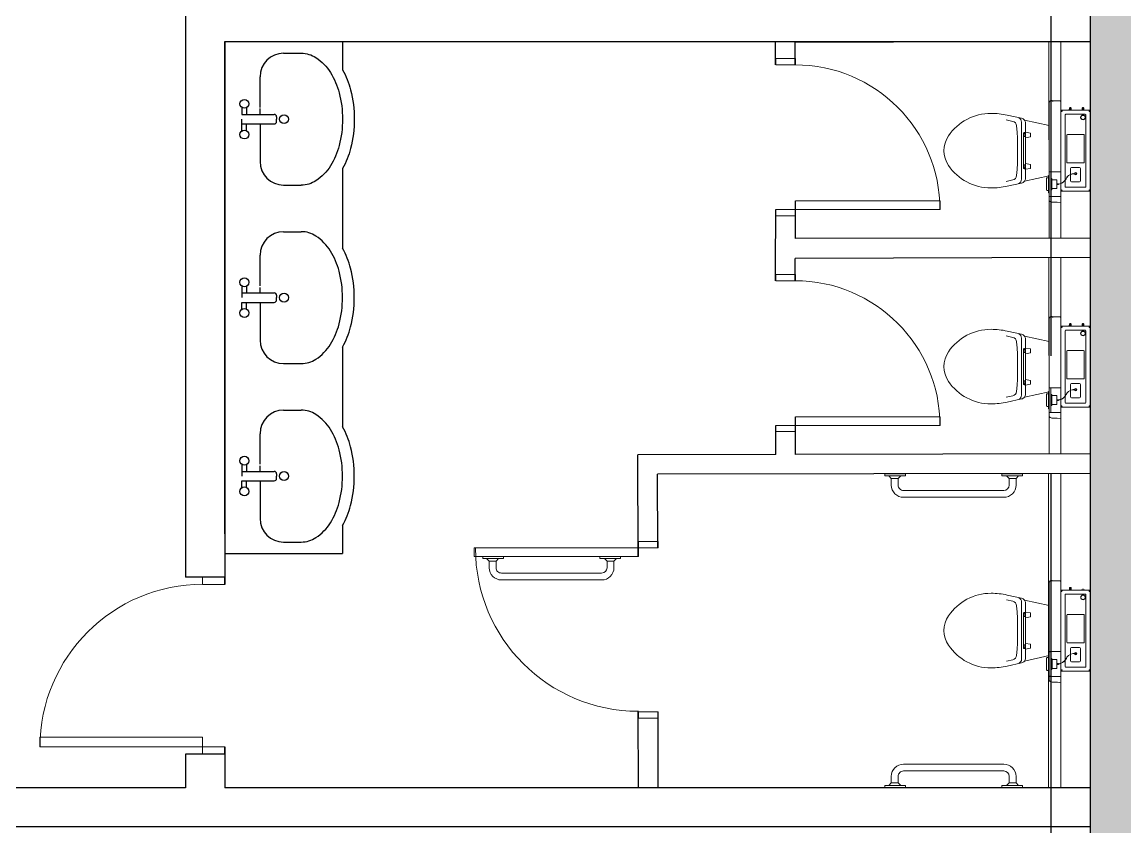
# Model space of a CAD drawing. Header units: millimetres. Extents: x -1544140 to 7445918, y -1294905 to 2019878.
# Drawn here: x 508554 to 514168, y 254107 to 258207 of the extents above; entities that cross this region are included whole.
import ezdxf

# ---------------------------------------------------------------- set-up
doc = ezdxf.new("R2010")
doc.units = ezdxf.units.MM
doc.header["$MEASUREMENT"] = 0
doc.linetypes.add('ACAD_ISO02W100', pattern=[15, 12, -3])
doc.layers.add('JA_Building Outline', color=7, linetype='Continuous', lineweight=5)
doc.layers.add('SANTEH', color=7, linetype='Continuous')

msp = doc.modelspace()

# ---------------------------------------------------------------- hatches: boundary and pattern name
at = {"true_color": 0x636466, "transparency": 33554687}
h = msp.add_hatch(color=251, dxfattribs=at)
h.dxf.hatch_style = 1
h.paths.add_polyline_path([(519773.7, 230107.1), (514391.4, 230107.1), (514391.3, 266107.1), (492191.3, 266107.1), (492191.3, 229462.1), (492591.3, 229462.4), (492591.3, 265707.1), (513991.3, 265707.1), (513991.4, 229707.1), (519773.5, 229707.1)])
h.paths.add_polyline_path([(525779.1, 230107.1), (519773.7, 230107.1), (519773.5, 229707.1), (525779, 229707.1)])
h.paths.add_polyline_path([(531763, 230107.1), (525779.1, 230107.1), (525779, 229707.1), (531762.7, 229707.1)])
h.paths.add_polyline_path([(537791.3, 230107.1), (531763, 230107.1), (531762.7, 229707.1), (537791.3, 229707.1)])
h.paths.add_polyline_path([(543791.3, 230107.1), (537791.3, 230107.1), (537791.3, 229707.1), (543791.3, 229707.1)])
h.paths.add_polyline_path([(549791.3, 230107.1), (543791.3, 230107.1), (543791.3, 229707.1), (549791.3, 229707.1)])
h.paths.add_polyline_path([(562391.3, 230107.1), (549791.3, 230107.1), (549791.3, 229707.1), (561991.3, 229707.1), (561991.3, 208307.1), (549791.3, 208307.1), (549791.3, 207907.1), (562391.3, 207907.1)])
h.paths.add_polyline_path([(543791.3, 208307.1), (537991.3, 208307.1), (537991.3, 196707.1), (543791.3, 196707.1), (543791.3, 197107.1), (538391.3, 197107.1), (538391.3, 207907.1), (543791.3, 207907.1)])
h.paths.add_polyline_path([(549791.3, 208307.1), (543791.3, 208307.1), (543791.3, 207907.1), (549791.3, 207907.1)])
h.paths.add_polyline_path([(544391.3, 197107.1), (543791.3, 197107.1), (543791.3, 196707.1), (543991.3, 196707.1), (543991.3, 163307.1), (543791.3, 163307.1), (543791.3, 162907.1), (544391.3, 162907.1)])
h.paths.add_polyline_path([(543791.3, 163307.1), (531709.6, 163307.1), (531709.3, 162907.1), (543791.3, 162907.1)])
h.paths.add_polyline_path([(531591.3, 184307.1), (525763.4, 184307.1), (525763.3, 183907.1), (531191.3, 183907.1), (531191.3, 162907.1), (531709.3, 162907.1), (531709.6, 163307.1), (531591.3, 163307.1)])
h.paths.add_polyline_path([(525763.4, 184307.1), (520968.9, 184307.1), (520968.9, 183907.1), (525763.3, 183907.1)])

# ---------------------------------------------------------------- linework, layer by layer
at = {"color": 9, "linetype": 'ACAD_ISO02W100', "ltscale": 200, "true_color": 0xc4c4c5}
msp.add_line((513791.6, 184507.1), (513791.3, 265707.1), dxfattribs=at)
for p, q in [((509385.1, 258510.9), (509384.9, 255378.9)), ((509584.9, 258107.3), (513991.8, 258107.3)), ((509584.9, 258107.3), (509584.9, 255342.9)), ((509384.9, 254478.6), (509384.9, 254307.1)), ((509384.9, 254307.1), (505433.6, 254307.1)), ((513991.3, 254307.1), (509584.9, 254307.1)), ((509384.9, 254107.1), (505633.6, 254107.1)), ((513991.3, 254107.1), (509384.9, 254107.1))]:
    msp.add_line(p, q)
at = {"color": 152, "true_color": 0x2776bb}
for p, q in [((513991.3, 258207.1), (513991.3, 254207.1)), ((512388.9, 257988.7), (512388.4, 258107.3)), ((513991.1, 258107.3), (512488.6, 258103.5)), ((512488.9, 257988.7), (512488.6, 258103.5)), ((512490.9, 257104.6), (512490.6, 257296.5)), ((512391.1, 257104.5), (512390.7, 257252.7)), ((512388.9, 256888.7), (512388.3, 257103.2)), ((513991.2, 257107.1), (512490.9, 257104.7)), ((513991.1, 257007.3), (512488.6, 257003.5)), ((512488.9, 256888.7), (512488.6, 257003.5)), ((512490.9, 256004.6), (512490.6, 256196.5)), ((512391.1, 256004.5), (512390.7, 256152.7)), ((512391.1, 256004.6), (511688.4, 256003.4)), ((511689.3, 255485.3), (511688.4, 256003.3)), ((513991.1, 256007.1), (512490.9, 256004.7)), ((513991.3, 255907.1), (511788.6, 255903.4)), ((511789.2, 255529.1), (511788.6, 255903.4)), ((509584.9, 255499.5), (510184.9, 255499.5)), ((513991.3, 255310.1), (513991.3, 254904.1)), ((511691.2, 254307.1), (511690.5, 254696.4)), ((511791.3, 254307.1), (511790.7, 254693.1)), ((513991.3, 254307.1), (511791.3, 254307.1))]:
    msp.add_line(p, q, dxfattribs=at)
at = {"color": 7}
for p, q in [((509584.9, 255378.9), (509384.9, 255378.9)), ((509584.9, 255342.9), (509584.9, 255378.6)), ((509584.9, 254514.6), (509584.9, 254307.1)), ((509584.9, 254478.6), (509584.9, 254514.6)), ((509584.9, 254478.6), (509384.9, 254478.6))]:
    msp.add_line(p, q, dxfattribs=at)
msp.add_lwpolyline([(483591.3, 184307.1), (468591.3, 184307.1), (468591.3, 196707.1), (498591.3, 196707.1), (498591.3, 208307.1), (492991.3, 208307.1), (492591.3, 208307.1), (492591.3, 265707.1), (513991.3, 265707.1), (513991.4, 229507.1), (513991.4, 229707.1), (561991.3, 229707.1), (561991.3, 208307.1), (537991.3, 208307.1), (537991.3, 196707.1), (543991.3, 196707.1), (543991.3, 163307.1), (531591.3, 163307.1), (531591.3, 184307.1), (520875.7, 184307.1)])
at = {"layer": 'JA_Building Outline', "color": 152, "lineweight": 20, "true_color": 0x2776bb}
for p, q in [((513780.6, 258106.7), (513781.1, 257107, 0)), ((513840.6, 258106.9), (513841.1, 257107)), ((513781.1, 257798.7, 0), (513786, 257804.6, 0)), ((513781.1, 257297.3, 0), (513781.1, 257798.7, 0)), ((513786, 257804.6, 0), (513789.9, 257807.4, 0)), ((513789.9, 257807.4, 0), (513792.9, 257807.9, 0)), ((513792.9, 257807.9, 0), (513795.3, 257807, 0)), ((513795.3, 257807, 0), (513797.2, 257805.6, 0)), ((513797.2, 257805.6, 0), (513798.9, 257804.5, 0)), ((513798.9, 257804.5, 0), (513800.5, 257804.5, 0)), ((513800.5, 257804.5, 0), (513802.1, 257805.1, 0)), ((513802.1, 257805.1, 0), (513835.7, 257805.5)), ((513835.7, 257805.5), (513837.4, 257805.1)), ((513837.4, 257805.1), (513839.2, 257803.3)), ((513839.2, 257803.3), (513841.1, 257799.2)), ((513841.1, 257286.2), (513841.1, 257799.2)), ((513882.6, 257758.2), (513889.1, 257758.2)), ((513884.6, 257763.2), (513886.6, 257763.2)), ((513885.1, 257770.7), (513886.6, 257770.7)), ((513891.1, 257771.2), (513887.1, 257771.2)), ((513891.1, 257766.2), (513887.1, 257766.2)), ((513895.6, 257758.2), (513889.1, 257758.2)), ((513893.1, 257770.7), (513891.6, 257770.7)), ((513893.6, 257763.2), (513891.6, 257763.2)), ((513947.6, 257758.2), (513954.1, 257758.2)), ((513949.6, 257763.2), (513951.6, 257763.2)), ((513950.1, 257770.7), (513951.6, 257770.7)), ((513956.1, 257771.2), (513952.1, 257771.2)), ((513956.1, 257766.2), (513952.1, 257766.2)), ((513960.6, 257758.2), (513954.1, 257758.2)), ((513958.1, 257770.7), (513956.6, 257770.7)), ((513958.6, 257763.2), (513956.6, 257763.2)), ((513563.7, 257708.4, 0), (513596.5, 257701.1, 0)), ((513641.5, 257716.8, 0), (513568.4, 257733, 0)), ((513641.1, 257696.8, 0), (513641.1, 257407.2, 0)), ((513781.1, 257679.8, 0), (513656, 257707.6, 0)), ((513661.1, 257692.4, 0), (513661.1, 257649, 0)), ((513781.1, 257702.3, 0), (513781.1, 257401.7, 0)), ((513651.1, 257639, 0), (513651.1, 257465, 0)), ((513655.1, 257640, 0), (513655.1, 257624, 0)), ((513661.1, 257640, 0), (513655.1, 257640, 0)), ((513661.1, 257649, 0), (513661.1, 257455, 0)), ((513686.1, 257642, 0), (513661.1, 257646.4, 0)), ((513686.1, 257622, 0), (513686.1, 257642, 0)), ((513781.1, 257679.8, 0), (513781.1, 257424.2, 0)), ((513655.1, 257624, 0), (513661.1, 257624, 0)), ((513661.1, 257617.6, 0), (513686.1, 257622, 0)), ((513655.1, 257480, 0), (513661.1, 257480, 0)), ((513655.1, 257464, 0), (513655.1, 257480, 0)), ((513661.1, 257464, 0), (513655.1, 257464, 0)), ((513661.1, 257486.4, 0), (513686.1, 257482, 0)), ((513686.1, 257462, 0), (513661.1, 257457.6, 0)), ((513686.1, 257482, 0), (513686.1, 257462, 0)), ((513596.5, 257402.9, 0), (513563.7, 257395.6, 0)), ((513656, 257396.4, 0), (513781.1, 257424.2, 0)), ((513661.1, 257455, 0), (513661.1, 257411.6, 0)), ((513768.1, 257352.1, 0), (513768.1, 257411.1, 0)), ((513771.1, 257414.1, 0), (513778.1, 257414.1, 0)), ((513778.1, 257339.6, 0), (513778.1, 257423.6, 0)), ((513568.4, 257371, 0), (513641.5, 257387.2, 0)), ((513771.1, 257349.1, 0), (513778.1, 257349.1, 0)), ((513781.1, 257297.3, 0), (513786.4, 257292.4, 0)), ((513786.4, 257292.4, 0), (513791.4, 257290.3, 0)), ((513791.4, 257290.3, 0), (513796.1, 257289.8, 0)), ((513796.1, 257289.8, 0), (513800.5, 257289.7, 0)), ((513800.5, 257289.7, 0), (513823.2, 257288.9)), ((513823.2, 257288.9), (513841.1, 257286.2)), ((513780.5, 257006.7), (513781.1, 256007, 0)), ((513840.5, 257006.9), (513841.1, 256007)), ((513781.1, 256698.7, 0), (513786, 256704.6, 0)), ((513781.1, 256197.3, 0), (513781.1, 256698.7, 0)), ((513786, 256704.6, 0), (513789.8, 256707.4, 0)), ((513789.8, 256707.4, 0), (513792.9, 256707.9, 0)), ((513792.9, 256707.9, 0), (513795.2, 256707, 0)), ((513795.2, 256707, 0), (513797.2, 256705.6, 0)), ((513797.2, 256705.6, 0), (513798.9, 256704.5, 0)), ((513798.9, 256704.5, 0), (513800.5, 256704.5, 0)), ((513800.5, 256704.5, 0), (513802.1, 256705.1, 0)), ((513802.1, 256705.1, 0), (513835.7, 256705.5)), ((513835.7, 256705.5), (513837.4, 256705.1)), ((513837.4, 256705.1), (513839.1, 256703.3)), ((513839.1, 256703.3), (513841.1, 256699.2)), ((513841.1, 256186.2), (513841.1, 256699.2)), ((513641.5, 256616.8, 0), (513568.3, 256633, 0)), ((513882.6, 256658.2), (513889.1, 256658.2)), ((513884.6, 256663.2), (513886.6, 256663.2)), ((513885.1, 256670.7), (513886.6, 256670.7)), ((513891.1, 256671.2), (513887.1, 256671.2)), ((513891.1, 256666.2), (513887.1, 256666.2)), ((513895.6, 256658.2), (513889.1, 256658.2)), ((513893.1, 256670.7), (513891.6, 256670.7)), ((513893.6, 256663.2), (513891.6, 256663.2)), ((513947.6, 256658.2), (513954.1, 256658.2)), ((513949.6, 256663.2), (513951.6, 256663.2)), ((513950.1, 256670.7), (513951.6, 256670.7)), ((513956.1, 256671.2), (513952.1, 256671.2)), ((513956.1, 256666.2), (513952.1, 256666.2)), ((513960.6, 256658.2), (513954.1, 256658.2)), ((513958.1, 256670.7), (513956.6, 256670.7)), ((513958.6, 256663.2), (513956.6, 256663.2)), ((513563.6, 256608.4, 0), (513596.5, 256601.1, 0)), ((513641.1, 256596.8, 0), (513641.1, 256307.2, 0)), ((513781.1, 256579.8, 0), (513655.9, 256607.6, 0)), ((513661.1, 256592.4, 0), (513661.1, 256549, 0)), ((513781.1, 256602.3, 0), (513781.1, 256301.7, 0)), ((513781.1, 256579.8, 0), (513781.1, 256324.2, 0)), ((513651.1, 256539, 0), (513651.1, 256365, 0)), ((513655.1, 256540, 0), (513655.1, 256524, 0)), ((513661.1, 256540, 0), (513655.1, 256540, 0)), ((513655.1, 256524, 0), (513661.1, 256524, 0)), ((513661.1, 256549, 0), (513661.1, 256355, 0)), ((513686.1, 256542, 0), (513661.1, 256546.4, 0)), ((513661.1, 256517.6, 0), (513686.1, 256522, 0)), ((513686.1, 256522, 0), (513686.1, 256542, 0)), ((513655.1, 256380, 0), (513661.1, 256380, 0)), ((513655.1, 256364, 0), (513655.1, 256380, 0)), ((513661.1, 256364, 0), (513655.1, 256364, 0)), ((513661.1, 256386.4, 0), (513686.1, 256382, 0)), ((513686.1, 256362, 0), (513661.1, 256357.6, 0)), ((513661.1, 256355, 0), (513661.1, 256311.6, 0)), ((513686.1, 256382, 0), (513686.1, 256362, 0)), ((513596.5, 256302.9, 0), (513563.6, 256295.6, 0)), ((513568.3, 256271, 0), (513641.5, 256287.2, 0)), ((513655.9, 256296.4, 0), (513781.1, 256324.2, 0)), ((513768.1, 256252.1, 0), (513768.1, 256311.1, 0)), ((513771.1, 256314.1, 0), (513778.1, 256314.1, 0)), ((513778.1, 256239.6, 0), (513778.1, 256323.6, 0)), ((513771.1, 256249.1, 0), (513778.1, 256249.1, 0)), ((513781.1, 256197.3, 0), (513786.4, 256192.4, 0)), ((513786.4, 256192.4, 0), (513791.3, 256190.3, 0)), ((513791.3, 256190.3, 0), (513796, 256189.8, 0)), ((513796, 256189.8, 0), (513800.5, 256189.7, 0)), ((513800.5, 256189.7, 0), (513823.1, 256188.9)), ((513823.1, 256188.9), (513841.1, 256186.2)), ((513778.4, 255906.6), (513778.4, 254307.1)), ((513840.9, 255906.8), (513841.3, 254307.1)), ((513781.3, 255354.2, 0), (513786.2, 255360.1, 0)), ((513781.3, 254852.8, 0), (513781.3, 255354.2, 0)), ((513786.2, 255360.1, 0), (513790.1, 255362.9, 0)), ((513790.1, 255362.9, 0), (513793.1, 255363.3, 0)), ((513793.1, 255363.3, 0), (513795.5, 255362.4, 0)), ((513795.5, 255362.4, 0), (513797.4, 255361, 0)), ((513797.4, 255361, 0), (513799.1, 255360, 0)), ((513799.1, 255360, 0), (513800.7, 255360, 0)), ((513800.7, 255360, 0), (513802.3, 255360.5, 0)), ((513802.3, 255360.5, 0), (513835.9, 255361)), ((513835.9, 255361), (513837.6, 255360.6)), ((513837.6, 255360.6), (513839.4, 255358.7)), ((513839.4, 255358.7), (513841.3, 255354.7)), ((513841.3, 254841.7), (513841.3, 255354.7)), ((513885.4, 255326.1), (513886.9, 255326.1)), ((513891.4, 255326.6), (513887.4, 255326.6)), ((513893.4, 255326.1), (513891.9, 255326.1)), ((513641.7, 255272.2, 0), (513568.6, 255288.5, 0)), ((513882.9, 255313.6), (513889.4, 255313.6)), ((513884.9, 255318.6), (513886.9, 255318.6)), ((513891.4, 255321.6), (513887.4, 255321.6)), ((513895.9, 255313.6), (513889.4, 255313.6)), ((513893.9, 255318.6), (513891.9, 255318.6)), ((513947.8, 255313.6), (513954.3, 255313.6)), ((513949.8, 255318.6), (513951.8, 255318.6)), ((513960.8, 255313.6), (513954.3, 255313.6)), ((513958.8, 255318.6), (513956.8, 255318.6)), ((513563.9, 255263.9, 0), (513596.7, 255256.6, 0)), ((513641.3, 255252.3, 0), (513641.3, 254962.7, 0)), ((513781.3, 255235.3, 0), (513656.2, 255263, 0)), ((513661.3, 255247.8, 0), (513661.3, 255204.5, 0)), ((513781.3, 255257.8, 0), (513781.3, 254957.2, 0)), ((513781.3, 255235.3, 0), (513781.3, 254979.7, 0)), ((513651.3, 255194.5, 0), (513651.3, 255020.5, 0)), ((513655.3, 255195.5, 0), (513655.3, 255179.5, 0)), ((513661.3, 255195.5, 0), (513655.3, 255195.5, 0)), ((513655.3, 255179.5, 0), (513661.3, 255179.5, 0)), ((513661.3, 255204.5, 0), (513661.3, 255010.5, 0)), ((513686.3, 255197.5, 0), (513661.3, 255201.9, 0)), ((513661.3, 255173.1, 0), (513686.3, 255177.5, 0)), ((513686.3, 255177.5, 0), (513686.3, 255197.5, 0)), ((513655.3, 255035.5, 0), (513661.3, 255035.5, 0)), ((513655.3, 255019.5, 0), (513655.3, 255035.5, 0)), ((513661.3, 255019.5, 0), (513655.3, 255019.5, 0)), ((513661.3, 255041.9, 0), (513686.3, 255037.5, 0)), ((513686.3, 255017.5, 0), (513661.3, 255013.1, 0)), ((513661.3, 255010.5, 0), (513661.3, 254967.1, 0)), ((513686.3, 255037.5, 0), (513686.3, 255017.5, 0)), ((513596.7, 254958.3, 0), (513563.9, 254951, 0)), ((513568.6, 254926.5, 0), (513641.7, 254942.7, 0)), ((513656.2, 254951.9, 0), (513781.3, 254979.7, 0)), ((513768.3, 254907.6, 0), (513768.3, 254966.6, 0)), ((513771.3, 254969.6, 0), (513778.3, 254969.6, 0)), ((513778.3, 254895.1, 0), (513778.3, 254979.1, 0)), ((513771.3, 254904.6, 0), (513778.3, 254904.6, 0)), ((513781.3, 254852.8, 0), (513786.6, 254847.9, 0)), ((513786.6, 254847.9, 0), (513791.6, 254845.8, 0)), ((513791.6, 254845.8, 0), (513796.3, 254845.2, 0)), ((513796.3, 254845.2, 0), (513800.8, 254845.2, 0)), ((513800.8, 254845.2, 0), (513823.4, 254844.4)), ((513823.4, 254844.4), (513841.3, 254841.7))]:
    msp.add_line(p, q, dxfattribs=at)
at = {"layer": 'JA_Building Outline', "color": 152, "lineweight": 0, "true_color": 0x2776bb}
for p, q in [((512390.8, 257988.7), (512390.8, 258020.7)), ((512390.8, 258020.7), (512490.8, 258020.7)), ((512490.8, 258020.7), (512490.8, 257988.7)), ((512490.8, 257988.7), (512390.8, 257988.7)), ((512390.8, 257220.7), (512390.8, 257252.7)), ((512390.8, 257252.7), (512490.8, 257252.7)), ((512490.8, 257252.7), (512490.8, 257220.7)), ((512490.8, 257220.7), (512390.8, 257220.7)), ((512390.7, 256888.8), (512390.7, 256920.8)), ((512390.7, 256920.8), (512490.7, 256920.8)), ((512490.7, 256920.8), (512490.7, 256888.8)), ((512490.7, 256888.8), (512390.7, 256888.8)), ((512390.7, 256120.8), (512390.7, 256152.8)), ((512390.7, 256152.8), (512490.7, 256152.8)), ((512490.7, 256120.8), (512390.7, 256120.8)), ((512490.7, 256152.8), (512490.7, 256120.8)), ((511690.7, 255529.1), (511690.7, 255561.1)), ((511690.7, 255561.1), (511790.7, 255561.1)), ((511790.7, 255561.1), (511790.7, 255529.1)), ((511790.7, 255529.1), (511690.7, 255529.1)), ((511690.7, 254661.1), (511690.7, 254693.1)), ((511690.7, 254693.1), (511790.7, 254693.1)), ((511790.7, 254661.1), (511690.7, 254661.1)), ((511790.7, 254693.1), (511790.7, 254661.1))]:
    msp.add_line(p, q, dxfattribs=at)
at = {"layer": 'JA_Building Outline', "color": 152, "lineweight": 5, "true_color": 0x2776bb}
for p, q in [((512490.8, 257988.7), (512390.8, 257988.7)), ((512490.8, 257252.7), (512390.8, 257252.7)), ((512490.7, 256888.8), (512390.7, 256888.8)), ((512490.7, 256152.8), (512390.7, 256152.8)), ((511690.7, 255529.1), (511790.7, 255529.1)), ((511690.7, 254693.1), (511790.7, 254693.1))]:
    msp.add_line(p, q, dxfattribs=at)
at = {"layer": 'JA_Building Outline', "color": 152, "linetype": 'Continuous', "lineweight": 20, "true_color": 0x2776bb}
for p, q in [((513841.1, 257592.2), (513841.1, 257754.7)), ((513988.1, 257757.7), (513844.1, 257757.7)), ((513991.1, 257754.7), (513991.1, 257511.2)), ((513863.8, 257688.2), (513863.8, 257734.9)), ((513863.8, 257511.2), (513863.8, 257688.2)), ((513866.8, 257737.9), (513965.5, 257737.9)), ((513968.5, 257688.2), (513968.5, 257734.9)), ((513968.5, 257611.2), (513968.5, 257688.2)), ((513871.7, 257492.3), (513871.7, 257631)), ((513874.7, 257634), (513957.5, 257634)), ((513960.5, 257492.3), (513960.5, 257631)), ((513841.1, 257592.2), (513841.1, 257348.7)), ((513968.5, 257592.2), (513968.5, 257611.2)), ((513968.5, 257439.2), (513968.5, 257592.2)), ((513863.8, 257492.2), (513863.8, 257511.2)), ((513863.8, 257439.2), (513863.8, 257492.2)), ((513874.7, 257489.3), (513957.5, 257489.3)), ((513890.6, 257439.2), (513890.6, 257460.7)), ((513936.1, 257466.2), (513896.1, 257466.2)), ((513941.6, 257439.2), (513941.6, 257460.7)), ((513991.1, 257511.2), (513991.1, 257348.7)), ((513791.1, 257443.8, 0), (513781.1, 257444.1, 0)), ((513791.1, 257381.7, 0), (513791.1, 257443.8, 0)), ((513791.1, 257410.1, 0), (513793.6, 257410.1, 0)), ((513795.6, 257408.1, 0), (513795.6, 257394.6, 0)), ((513820.8, 257404.1, 0), (513796.1, 257404.1, 0)), ((513796.1, 257404.1, 0), (513796.1, 257381.7, 0)), ((513820.8, 257404.1, 0), (513820.8, 257381.7, 0)), ((513863.8, 257368.4), (513863.8, 257439.2)), ((513890.6, 257398.7), (513890.6, 257439.2)), ((513941.6, 257398.7), (513941.6, 257439.2)), ((513968.5, 257368.4), (513968.5, 257439.2)), ((513791.1, 257319.5, 0), (513791.1, 257381.7, 0)), ((513791.1, 257353.1, 0), (513793.6, 257353.1, 0)), ((513795.6, 257381.7, 0), (513795.6, 257396.6, 0)), ((513795.6, 257381.7, 0), (513795.6, 257366.7, 0)), ((513795.6, 257355.1, 0), (513795.6, 257368.6, 0)), ((513796.1, 257381.7, 0), (513796.1, 257359.2, 0)), ((513820.8, 257359.2, 0), (513796.1, 257359.2, 0)), ((513821.8, 257384, 0), (513820.8, 257384, 0)), ((513820.8, 257359.2, 0), (513820.8, 257381.7, 0)), ((513821.8, 257379.3, 0), (513820.8, 257379.3, 0)), ((513822.7, 257383.6, 0), (513821.8, 257384, 0)), ((513822.7, 257379.7, 0), (513821.8, 257379.3, 0)), ((513822.7, 257383.5, 0), (513822.7, 257383.6, 0)), ((513827.2, 257383.5, 0), (513822.7, 257383.5, 0)), ((513827.2, 257379.8, 0), (513822.7, 257379.8, 0)), ((513822.7, 257379.8, 0), (513822.7, 257379.7, 0)), ((513829.5, 257383.1, 0), (513827.2, 257383.5, 0)), ((513829.5, 257380.2, 0), (513827.2, 257379.8, 0)), ((513866.8, 257365.4), (513965.5, 257365.4)), ((513936.1, 257393.1), (513896.1, 257393.1)), ((513791.1, 257319.5, 0), (513781.1, 257319.1, 0)), ((513988.1, 257345.7), (513844.1, 257345.7)), ((513841.1, 256492.2), (513841.1, 256654.7)), ((513988.1, 256657.7), (513844.1, 256657.7)), ((513863.7, 256588.2), (513863.7, 256634.9)), ((513866.7, 256637.9), (513965.4, 256637.9)), ((513968.4, 256588.2), (513968.4, 256634.9)), ((513991.1, 256654.7), (513991.1, 256411.2)), ((513863.7, 256411.2), (513863.7, 256588.2)), ((513968.4, 256511.2), (513968.4, 256588.2)), ((513871.7, 256392.3), (513871.7, 256531)), ((513874.7, 256534), (513957.4, 256534)), ((513960.4, 256392.3), (513960.4, 256531)), ((513968.4, 256492.2), (513968.4, 256511.2)), ((513841.1, 256492.2), (513841.1, 256248.7)), ((513968.4, 256339.2), (513968.4, 256492.2)), ((513863.7, 256392.2), (513863.7, 256411.2)), ((513863.7, 256339.2), (513863.7, 256392.2)), ((513991.1, 256411.2), (513991.1, 256248.7)), ((513791.1, 256343.8, 0), (513781.1, 256344.1, 0)), ((513791.1, 256281.7, 0), (513791.1, 256343.8, 0)), ((513863.7, 256268.4), (513863.7, 256339.2)), ((513874.7, 256389.3), (513957.4, 256389.3)), ((513890.6, 256339.2), (513890.6, 256360.7)), ((513890.6, 256298.7), (513890.6, 256339.2)), ((513936.1, 256366.2), (513896.1, 256366.2)), ((513941.6, 256339.2), (513941.6, 256360.7)), ((513941.6, 256298.7), (513941.6, 256339.2)), ((513968.4, 256268.4), (513968.4, 256339.2)), ((513791.1, 256310.1, 0), (513793.6, 256310.1, 0)), ((513791.1, 256219.5, 0), (513791.1, 256281.7, 0)), ((513795.6, 256308.1, 0), (513795.6, 256294.6, 0)), ((513795.6, 256281.7, 0), (513795.6, 256296.6, 0)), ((513795.6, 256281.7, 0), (513795.6, 256266.7, 0)), ((513820.7, 256304.1, 0), (513796.1, 256304.1, 0)), ((513796.1, 256304.1, 0), (513796.1, 256281.7, 0)), ((513796.1, 256281.7, 0), (513796.1, 256259.2, 0)), ((513820.7, 256304.1, 0), (513820.7, 256281.7, 0)), ((513821.7, 256284, 0), (513820.7, 256284, 0)), ((513820.7, 256259.2, 0), (513820.7, 256281.7, 0)), ((513821.7, 256279.3, 0), (513820.7, 256279.3, 0)), ((513822.6, 256283.6, 0), (513821.7, 256284, 0)), ((513822.6, 256279.7, 0), (513821.7, 256279.3, 0)), ((513822.6, 256283.5, 0), (513822.6, 256283.6, 0)), ((513827.1, 256283.5, 0), (513822.6, 256283.5, 0)), ((513827.1, 256279.8, 0), (513822.6, 256279.8, 0)), ((513822.6, 256279.8, 0), (513822.6, 256279.7, 0)), ((513829.4, 256283.1, 0), (513827.1, 256283.5, 0)), ((513829.4, 256280.2, 0), (513827.1, 256279.8, 0)), ((513936.1, 256293.1), (513896.1, 256293.1)), ((513791.1, 256253.1, 0), (513793.6, 256253.1, 0)), ((513795.6, 256255.1, 0), (513795.6, 256268.6, 0)), ((513820.7, 256259.2, 0), (513796.1, 256259.2, 0)), ((513988.1, 256245.7), (513844.1, 256245.7)), ((513866.7, 256265.4), (513965.4, 256265.4)), ((513791.1, 256219.5, 0), (513781.1, 256219.1, 0)), ((513841.3, 255147.6), (513841.3, 255310.1)), ((513988.3, 255313.1), (513844.3, 255313.1)), ((513864, 255243.6), (513864, 255290.4)), ((513867, 255293.4), (513965.7, 255293.4)), ((513968.7, 255243.6), (513968.7, 255290.4)), ((513991.3, 255310.1), (513991.3, 255066.6)), ((513864, 255066.6), (513864, 255243.6)), ((513968.7, 255166.6), (513968.7, 255243.6)), ((513872, 255047.8), (513872, 255186.5)), ((513875, 255189.5), (513957.7, 255189.5)), ((513960.7, 255047.8), (513960.7, 255186.5)), ((513968.7, 255147.6), (513968.7, 255166.6)), ((513841.3, 255147.6), (513841.3, 254904.1)), ((513968.7, 254994.6), (513968.7, 255147.6)), ((513864, 255047.6), (513864, 255066.6)), ((513864, 254994.6), (513864, 255047.6)), ((513875, 255044.8), (513957.7, 255044.8)), ((513991.3, 255066.6), (513991.3, 254904.1)), ((513791.3, 254999.3, 0), (513781.3, 254999.6, 0)), ((513791.3, 254937.1, 0), (513791.3, 254999.3, 0)), ((513864, 254923.9), (513864, 254994.6)), ((513890.8, 254994.6), (513890.8, 255016.1)), ((513890.8, 254954.1), (513890.8, 254994.6)), ((513936.3, 255021.7), (513896.3, 255021.7)), ((513941.8, 254994.6), (513941.8, 255016.1)), ((513941.8, 254954.1), (513941.8, 254994.6)), ((513968.7, 254923.9), (513968.7, 254994.6)), ((513791.3, 254965.6, 0), (513793.8, 254965.6, 0)), ((513791.3, 254875, 0), (513791.3, 254937.1, 0)), ((513795.8, 254963.6, 0), (513795.8, 254950.1, 0)), ((513795.8, 254937.1, 0), (513795.8, 254952.1, 0)), ((513795.8, 254937.1, 0), (513795.8, 254922.2, 0)), ((513821, 254959.5, 0), (513796.3, 254959.5, 0)), ((513796.3, 254959.5, 0), (513796.3, 254937.1, 0)), ((513796.3, 254937.1, 0), (513796.3, 254914.7, 0)), ((513821, 254959.5, 0), (513821, 254937.1, 0)), ((513822, 254939.5, 0), (513821, 254939.5, 0)), ((513821, 254914.7, 0), (513821, 254937.1, 0)), ((513822, 254934.8, 0), (513821, 254934.8, 0)), ((513822.9, 254939.1, 0), (513822, 254939.5, 0)), ((513822.9, 254935.2, 0), (513822, 254934.8, 0)), ((513822.9, 254939, 0), (513822.9, 254939.1, 0)), ((513827.4, 254939, 0), (513822.9, 254939, 0)), ((513827.4, 254935.2, 0), (513822.9, 254935.2, 0)), ((513822.9, 254935.2, 0), (513822.9, 254935.2, 0)), ((513829.7, 254938.6, 0), (513827.4, 254939, 0)), ((513829.7, 254935.6, 0), (513827.4, 254935.2, 0)), ((513936.3, 254948.6), (513896.3, 254948.6)), ((513791.3, 254908.6, 0), (513793.8, 254908.6, 0)), ((513795.8, 254910.6, 0), (513795.8, 254924.1, 0)), ((513821, 254914.7, 0), (513796.3, 254914.7, 0)), ((513988.3, 254901.1), (513844.3, 254901.1)), ((513867, 254920.9), (513965.7, 254920.9)), ((513791.3, 254875, 0), (513781.3, 254874.6, 0))]:
    msp.add_line(p, q, dxfattribs=at)
at = {"layer": 'JA_Building Outline', "color": 152, "lineweight": 20, "ltscale": 2, "true_color": 0x2776bb}
for p, q in [((513882.6, 257758.2), (513884.6, 257763.2)), ((513882.6, 257758.2), (513882.6, 257757.7)), ((513885.1, 257770.7), (513885.1, 257763.2)), ((513886.6, 257770.7), (513886.6, 257759.2)), ((513886.6, 257770.7), (513886.6, 257766.7)), ((513891.6, 257770.7), (513891.6, 257759.2)), ((513893.1, 257770.7), (513893.1, 257763.2)), ((513895.6, 257758.2), (513893.6, 257763.2)), ((513895.6, 257758.2), (513895.6, 257757.7)), ((513947.6, 257758.2), (513949.6, 257763.2)), ((513947.6, 257758.2), (513947.6, 257757.7)), ((513950.1, 257770.7), (513950.1, 257763.2)), ((513951.6, 257770.7), (513951.6, 257759.2)), ((513951.6, 257770.7), (513951.6, 257766.7)), ((513956.6, 257770.7), (513956.6, 257759.2)), ((513958.1, 257770.7), (513958.1, 257763.2)), ((513960.6, 257758.2), (513958.6, 257763.2)), ((513960.6, 257758.2), (513960.6, 257757.7)), ((513841.1, 257444.7), (513781.1, 257444.7)), ((513829.5, 257380.2, 0), (513829.5, 257383.1, 0)), ((513841.1, 257318.6), (513781.1, 257318.6)), ((513882.6, 256658.2), (513884.6, 256663.2)), ((513882.6, 256658.2), (513882.6, 256657.7)), ((513885.1, 256670.7), (513885.1, 256663.2)), ((513886.6, 256670.7), (513886.6, 256659.2)), ((513886.6, 256670.7), (513886.6, 256666.7)), ((513891.6, 256670.7), (513891.6, 256659.2)), ((513893.1, 256670.7), (513893.1, 256663.2)), ((513895.6, 256658.2), (513893.6, 256663.2)), ((513895.6, 256658.2), (513895.6, 256657.7)), ((513947.6, 256658.2), (513949.6, 256663.2)), ((513947.6, 256658.2), (513947.6, 256657.7)), ((513950.1, 256670.7), (513950.1, 256663.2)), ((513951.6, 256670.7), (513951.6, 256659.2)), ((513951.6, 256670.7), (513951.6, 256666.7)), ((513956.6, 256670.7), (513956.6, 256659.2)), ((513958.1, 256670.7), (513958.1, 256663.2)), ((513960.6, 256658.2), (513958.6, 256663.2)), ((513960.6, 256658.2), (513960.6, 256657.7)), ((513841.1, 256344.7), (513781.1, 256344.7)), ((513829.4, 256280.2, 0), (513829.4, 256283.1, 0)), ((513841.1, 256218.6), (513781.1, 256218.6)), ((513885.4, 255326.1), (513885.4, 255318.6)), ((513886.9, 255326.1), (513886.9, 255314.6)), ((513886.9, 255326.1), (513886.9, 255322.1)), ((513891.9, 255326.1), (513891.9, 255314.6)), ((513893.4, 255326.1), (513893.4, 255318.6)), ((513882.9, 255313.6), (513884.9, 255318.6)), ((513882.9, 255313.6), (513882.9, 255313.1)), ((513895.9, 255313.6), (513893.9, 255318.6)), ((513895.9, 255313.6), (513895.9, 255313.1)), ((513947.8, 255313.6), (513949.8, 255318.6)), ((513947.8, 255313.6), (513947.8, 255313.1)), ((513960.8, 255313.6), (513958.8, 255318.6)), ((513960.8, 255313.6), (513960.8, 255313.1)), ((513841.3, 255000.1), (513781.3, 255000.1)), ((513829.7, 254935.6, 0), (513829.7, 254938.6, 0)), ((513841.3, 254874.1), (513781.3, 254874.1))]:
    msp.add_line(p, q, dxfattribs=at)
at = {"layer": 'JA_Building Outline', "color": 7, "lineweight": 0}
for p, q in [((509584.9, 255378.9), (509472.3, 255378.9)), ((509472.3, 255378.9), (509472.3, 255342.9)), ((509472.3, 255342.9), (509584.9, 255342.9)), ((509584.9, 255342.9), (509584.9, 255378.9)), ((509584.9, 254514.6), (509472.3, 254514.6)), ((509472.3, 254514.6), (509472.3, 254478.6)), ((509584.9, 254478.6), (509584.9, 254514.6)), ((509472.3, 254478.6), (509584.9, 254478.6))]:
    msp.add_line(p, q, dxfattribs=at)
at = {"layer": 'JA_Building Outline', "color": 7, "lineweight": 5}
for p, q in [((509472.3, 255342.9), (509584.9, 255342.9)), ((509472.3, 254514.6), (509584.9, 254514.6))]:
    msp.add_line(p, q, dxfattribs=at)
at = {"layer": 'JA_Building Outline', "color": 152, "lineweight": 5, "true_color": 0x2776bb}
for points in [[(512490.8, 257252.7), (513226.8, 257252.7), (513226.8, 257296.5), (512490.8, 257296.5)], [(512490.7, 256152.8), (513226.7, 256152.8), (513226.7, 256196.5), (512490.7, 256196.5)], [(511690.7, 255529.1), (510854.7, 255529.1), (510854.7, 255485.3), (511690.7, 255485.3)]]:
    msp.add_lwpolyline(points, close=True, dxfattribs=at)
at = {"layer": 'JA_Building Outline', "color": 152, "linetype": 'Continuous', "lineweight": 20, "true_color": 0x2776bb}
for points in [[(513050.6, 255906.3), (513050.6, 255895.1), (512945.6, 255895.1), (512945.6, 255906.3), (513050.6, 255906.3)], [(512965.1, 255895.1), (512978.3, 255881.9), (513013.3, 255881.9), (513026.5, 255895.1)], [(513541, 255906.3), (513541, 255895.1), (513646, 255895.1), (513646, 255906.3), (513541, 255906.3)], [(513626.5, 255895.1), (513613.3, 255881.9), (513578.3, 255881.9), (513565.1, 255895.1)], [(513050.6, 254307.1), (513050.6, 254318.3), (512945.6, 254318.3), (512945.6, 254307.1), (513050.6, 254307.1)], [(512965.1, 254318.3), (512978.3, 254331.5), (513013.3, 254331.5), (513026.5, 254318.3)], [(513541, 254307.1), (513541, 254318.3), (513646, 254318.3), (513646, 254307.1), (513541, 254307.1)], [(513626.5, 254318.3), (513613.3, 254331.5), (513578.3, 254331.5), (513565.1, 254318.3)]]:
    msp.add_lwpolyline(points, dxfattribs=at)
at = {"layer": 'JA_Building Outline', "color": 152, "lineweight": 20, "true_color": 0x2776bb}
for points in [[(513040.8, 255786.2), (513550.8, 255786.2, 0.414214), (513613.3, 255848.8), (513613.3, 255881.9), (513578.3, 255881.9), (513578.3, 255848.8, -0.414213), (513550.8, 255821.2), (513040.8, 255821.2, -0.414215), (513013.3, 255848.7), (513013.3, 255881.9), (512978.3, 255881.9), (512978.3, 255848.7, 0.414213)], [(513040.8, 254427.2), (513550.8, 254427.2, -0.414214), (513613.3, 254364.7), (513613.3, 254331.5), (513578.3, 254331.5), (513578.3, 254364.7, 0.414213), (513550.8, 254392.2), (513040.8, 254392.2, 0.414215), (513013.3, 254364.7), (513013.3, 254331.5), (512978.3, 254331.5), (512978.3, 254364.7, -0.414213)]]:
    msp.add_lwpolyline(points, format="xyb", close=True, dxfattribs=at)
at = {"layer": 'JA_Building Outline', "color": 152, "linetype": 'Continuous', "lineweight": 5, "true_color": 0x2776bb}
for points in [[(511003.5, 255485.3), (511003.5, 255474.1), (510898.5, 255474.1), (510898.5, 255485.3), (511003.5, 255485.3)], [(510918.1, 255474.1), (510931.3, 255460.9), (510966.3, 255460.9), (510979.5, 255474.1)], [(511494, 255485.3), (511494, 255474.1), (511599, 255474.1), (511599, 255485.3), (511494, 255485.3)], [(511579.5, 255474.1), (511566.3, 255460.9), (511531.3, 255460.9), (511518.1, 255474.1)]]:
    msp.add_lwpolyline(points, dxfattribs=at)
at = {"layer": 'JA_Building Outline', "color": 152, "lineweight": 5, "true_color": 0x2776bb}
msp.add_lwpolyline([(510993.8, 255365.3), (511503.8, 255365.3, 0.414214), (511566.3, 255427.8), (511566.3, 255460.9), (511531.3, 255460.9), (511531.3, 255427.8, -0.414213), (511503.8, 255400.3), (510993.8, 255400.3, -0.414215), (510966.3, 255427.8), (510966.3, 255460.9), (510931.3, 255460.9), (510931.3, 255427.8, 0.414213)], format="xyb", close=True, dxfattribs=at)
at = {"layer": 'JA_Building Outline', "color": 7, "lineweight": 5}
msp.add_lwpolyline([(509472.3, 254514.6), (508644, 254514.6), (508644, 254563.9), (509472.3, 254563.9)], close=True, dxfattribs=at)
at = {"layer": 'JA_Building Outline', "color": 152, "linetype": 'Continuous', "lineweight": 20, "true_color": 0x2776bb}
for centre, radius in [((513845.1, 257753.7), 2.5), ((513987.1, 257753.7), 2.5), ((513954.1, 257721.2), 12), ((513916.1, 257434.8), 6), ((513916.1, 257434.8), 4.8), ((513845.1, 257349.7), 2.5), ((513987.1, 257349.7), 2.5), ((513845.1, 256653.7), 2.5), ((513954.1, 256621.2), 12), ((513987.1, 256653.7), 2.5), ((513916.1, 256334.8), 6), ((513916.1, 256334.8), 4.8), ((513845.1, 256249.7), 2.5), ((513987.1, 256249.7), 2.5), ((513845.3, 255309.1), 2.5), ((513954.3, 255276.6), 12), ((513987.3, 255309.1), 2.5), ((513916.3, 254990.3), 6), ((513916.3, 254990.3), 4.8), ((513845.3, 254905.1), 2.5), ((513987.3, 254905.1), 2.5)]:
    msp.add_circle(centre, radius, dxfattribs=at)
at = {"layer": 'JA_Building Outline', "color": 152, "lineweight": 20, "ltscale": 2, "true_color": 0x2776bb}
for centre in [(513954.1, 257721.2), (513954.1, 256621.2), (513954.3, 255276.6)]:
    msp.add_circle(centre, 10.5, dxfattribs=at)
at = {"layer": 'JA_Building Outline', "color": 152, "lineweight": 5, "true_color": 0x2776bb}
for centre, radius, start, end in [((512488.9, 257252.2), 737.1, 0, 90), ((512488.9, 256152.2), 737.1, 0, 90), ((511690.7, 255525.7), 829.2, 180, 270)]:
    msp.add_arc(centre, radius, start, end, dxfattribs=at)
at = {"layer": 'JA_Building Outline', "color": 152, "lineweight": 20, "true_color": 0x2776bb}
for centre, radius, start, end in [((513486.1, 257479.9, 0), 262.2, 90, 145.855), ((513486.1, 257361.9, 0), 380.1, 77.5, 89.996), ((513887.1, 257770.7), 0.5, 90, 180), ((513891.1, 257770.7), 0.5, 0, 90), ((513891.1, 257766.7), 0.5, 270, 0), ((513952.1, 257770.7), 0.5, 90, 180), ((513956.1, 257770.7), 0.5, 0, 90), ((513956.1, 257766.7), 0.5, 270, 0), ((513591.1, 257676.7, 0), 25, 4.592, 77.5), ((513616.1, 257696.8, 0), 25, 359.999, 64.512), ((513636.1, 257692.4, 0), 25, 37.432, 77.503), ((513636.1, 257692.4, 0), 25, 359.998, 37.427), ((513379.7, 257552, 0), 133.6, 145.855, 214.145), ((512038, 257552, 0), 1583.2, 355.408, 4.592), ((513656.1, 257639, 0), 5, 89.999, 180), ((513656.1, 257649, 0), 5, 270, 0), ((513486.1, 257624.2, 0), 262.2, 214.145, 270), ((513656.1, 257465, 0), 5, 180, 270.001), ((513656.1, 257455, 0), 5, 0, 90), ((513591.1, 257427.3, 0), 25, 282.5, 355.408), ((513616.1, 257407.2, 0), 25, 295.488, 0), ((513636.1, 257411.6, 0), 25, 322.573, 0.002), ((513771.1, 257411.1, 0), 3, 90, 180), ((513781.1, 257423.6, 0), 3, 90, 180), ((513486.1, 257742.2, 0), 380.1, 270.004, 282.5), ((513636.1, 257411.6, 0), 25, 282.497, 322.568), ((513771.1, 257352.1, 0), 3, 180, 270), ((513781.1, 257339.6, 0), 3, 180, 270), ((513486.1, 256379.9, 0), 262.2, 90, 145.855), ((513486.1, 256261.9, 0), 380.1, 77.5, 89.996), ((513616.1, 256596.8, 0), 25, 359.999, 64.512), ((513636.1, 256592.4, 0), 25, 37.432, 77.503), ((513887.1, 256670.7), 0.5, 90, 180), ((513891.1, 256670.7), 0.5, 0, 90), ((513891.1, 256666.7), 0.5, 270, 0), ((513952.1, 256670.7), 0.5, 90, 180), ((513956.1, 256670.7), 0.5, 0, 90), ((513956.1, 256666.7), 0.5, 270, 0), ((513591.1, 256576.7, 0), 25, 4.592, 77.5), ((512037.9, 256452, 0), 1583.2, 355.408, 4.592), ((513636.1, 256592.4, 0), 25, 359.998, 37.427), ((513379.7, 256452, 0), 133.6, 145.855, 214.145), ((513656.1, 256539, 0), 5, 89.999, 180), ((513656.1, 256549, 0), 5, 270, 0), ((513486.1, 256524.2, 0), 262.2, 214.145, 270), ((513656.1, 256365, 0), 5, 180, 270.001), ((513656.1, 256355, 0), 5, 0, 90), ((513591.1, 256327.3, 0), 25, 282.5, 355.408), ((513616.1, 256307.2, 0), 25, 295.488, 0), ((513636.1, 256311.6, 0), 25, 282.497, 322.568), ((513636.1, 256311.6, 0), 25, 322.573, 0.002), ((513771.1, 256311.1, 0), 3, 90, 180), ((513781.1, 256323.6, 0), 3, 90, 180), ((513486.1, 256642.2, 0), 380.1, 270.004, 282.5), ((513771.1, 256252.1, 0), 3, 180, 270), ((513781.1, 256239.6, 0), 3, 180, 270), ((513887.4, 255326.1), 0.5, 90, 180), ((513891.4, 255326.1), 0.5, 0, 90), ((513486.3, 255035.3, 0), 262.2, 90, 145.855), ((513486.3, 254917.3, 0), 380.1, 77.5, 89.996), ((513616.3, 255252.3, 0), 25, 359.999, 64.512), ((513636.3, 255247.8, 0), 25, 37.432, 77.503), ((513891.4, 255322.1), 0.5, 270, 0), ((513591.3, 255232.2, 0), 25, 4.592, 77.5), ((512038.2, 255107.5, 0), 1583.2, 355.408, 4.592), ((513636.3, 255247.8, 0), 25, 359.998, 37.427), ((513379.9, 255107.5, 0), 133.6, 145.855, 214.145), ((513656.3, 255194.5, 0), 5, 89.999, 180), ((513656.3, 255204.5, 0), 5, 270, 0), ((513486.3, 255179.6, 0), 262.2, 214.145, 270), ((513656.3, 255020.5, 0), 5, 180, 270.001), ((513656.3, 255010.5, 0), 5, 0, 90), ((513591.3, 254982.7, 0), 25, 282.5, 355.408), ((513616.3, 254962.7, 0), 25, 295.488, 0), ((513636.3, 254967.1, 0), 25, 282.497, 322.568), ((513636.3, 254967.1, 0), 25, 322.573, 0.002), ((513771.3, 254966.6, 0), 3, 90, 180), ((513781.3, 254979.1, 0), 3, 90, 180), ((513486.3, 255297.6, 0), 380.1, 270.004, 282.5), ((513771.3, 254907.6, 0), 3, 180, 270), ((513781.3, 254895.1, 0), 3, 180, 270)]:
    msp.add_arc(centre, radius, start, end, dxfattribs=at)
at = {"layer": 'JA_Building Outline', "color": 152, "linetype": 'Continuous', "lineweight": 20, "true_color": 0x2776bb}
for centre, radius, start, end in [((513844.1, 257754.7), 3, 90, 180), ((513988.1, 257754.7), 3, 0, 90), ((513866.8, 257734.9), 3, 90, 180), ((513965.5, 257734.9), 3, 0, 90), ((513874.7, 257631), 3, 90, 180), ((513957.5, 257631), 3, 0, 90), ((513874.7, 257492.3), 3, 180, 270), ((513896.1, 257460.7), 5.52, 90, 180), ((513936.1, 257460.7), 5.52, 0, 90), ((513957.5, 257492.3), 3, 270, 0), ((513793.6, 257408.1, 0), 2, 0.0027, 89.9973), ((513793.6, 257355.1, 0), 2, 270.0013, 359.9987), ((513797.6, 257396.6, 0), 2, 138.5896, 180.002), ((513797.6, 257366.7, 0), 2, 180.0013, 221.4091), ((513844.1, 257348.7), 3, 180, 270), ((513866.8, 257368.4), 3, 180, 270), ((513896.1, 257398.7), 5.52, 180, 270), ((513936.1, 257398.7), 5.52, 270, 0), ((513965.5, 257368.4), 3, 270, 0), ((513988.1, 257348.7), 3, 270, 0), ((513844.1, 256654.7), 3, 90, 180), ((513866.7, 256634.9), 3, 90, 180), ((513965.4, 256634.9), 3, 0, 90), ((513988.1, 256654.7), 3, 0, 90), ((513874.7, 256531), 3, 90, 180), ((513957.4, 256531), 3, 0, 90), ((513874.7, 256392.3), 3, 180, 270), ((513957.4, 256392.3), 3, 270, 0), ((513896.1, 256360.7), 5.52, 90, 180), ((513936.1, 256360.7), 5.52, 0, 90), ((513793.6, 256308.1, 0), 2, 0.0027, 89.9973), ((513797.6, 256296.6, 0), 2, 138.5896, 180.002), ((513896.1, 256298.7), 5.52, 180, 270), ((513936.1, 256298.7), 5.52, 270, 0), ((513793.6, 256255.1, 0), 2, 270.0013, 359.9987), ((513797.6, 256266.7, 0), 2, 180.0013, 221.4091), ((513844.1, 256248.7), 3, 180, 270), ((513866.7, 256268.4), 3, 180, 270), ((513965.4, 256268.4), 3, 270, 0), ((513988.1, 256248.7), 3, 270, 0), ((513844.3, 255310.1), 3, 90, 180), ((513867, 255290.4), 3, 90, 180), ((513965.7, 255290.4), 3, 0, 90), ((513988.3, 255310.1), 3, 0, 90), ((513875, 255186.5), 3, 90, 180), ((513957.7, 255186.5), 3, 0, 90), ((513875, 255047.8), 3, 180, 270), ((513957.7, 255047.8), 3, 270, 0), ((513896.3, 255016.1), 5.52, 90, 180), ((513936.3, 255016.1), 5.52, 0, 90), ((513793.8, 254963.6, 0), 2, 0.0027, 89.9973), ((513797.8, 254952.1, 0), 2, 138.5896, 180.002), ((513896.3, 254954.1), 5.52, 180, 270), ((513936.3, 254954.1), 5.52, 270, 0), ((513793.8, 254910.6, 0), 2, 270.0013, 359.9987), ((513797.8, 254922.2, 0), 2, 180.0013, 221.4091), ((513844.3, 254904.1), 3, 180, 270), ((513867, 254923.9), 3, 180, 270), ((513965.7, 254923.9), 3, 270, 0), ((513988.3, 254904.1), 3, 270, 0)]:
    msp.add_arc(centre, radius, start, end, dxfattribs=at)
at = {"layer": 'JA_Building Outline', "color": 152, "lineweight": 20, "ltscale": 2, "true_color": 0x2776bb}
for centre, radius, start, end in [((513887.1, 257766.7), 0.5, 180, 270), ((513952.1, 257766.7), 0.5, 180, 270), ((513820.4, 257436.1), 54.7, 279.5763, 338.8349), ((513820.3, 257435.7), 55.4, 279.6331, 338.9729), ((513908.9, 257389), 46.4, 80.4942, 143.9169), ((513909, 257389), 45.8, 80.5269, 143.9505), ((513887.1, 256666.7), 0.5, 180, 270), ((513952.1, 256666.7), 0.5, 180, 270), ((513908.9, 256289), 46.4, 80.4942, 143.9169), ((513820.3, 256336.1), 54.7, 279.5763, 338.8349), ((513820.3, 256335.7), 55.4, 279.6331, 338.9729), ((513909, 256289), 45.8, 80.5269, 143.9505), ((513887.4, 255322.1), 0.5, 180, 270), ((513909.1, 254944.5), 46.4, 80.4942, 143.9169), ((513909.2, 254944.4), 45.8, 80.5269, 143.9505), ((513820.6, 254991.6), 54.7, 279.5763, 338.8349), ((513820.6, 254991.2), 55.4, 279.6331, 338.9729)]:
    msp.add_arc(centre, radius, start, end, dxfattribs=at)
at = {"layer": 'JA_Building Outline', "color": 7, "lineweight": 5}
msp.add_arc((509474.4, 254514), 829.5, 90, 180, dxfattribs=at)
at = {"layer": 'SANTEH', "color": 152, "true_color": 0x2776bb}
for p, q in [((509584.9, 255599.5), (509584.9, 258107.3)), ((509584.9, 258107.3), (510184.9, 258107.3)), ((510184.9, 258107.3), (510184.9, 257963.8)), ((509884.9, 258048.4), (509974.9, 258048.4)), ((509764.9, 257772.6), (509764.9, 257928.4)), ((509672.8, 257771.7), (509672.8, 257736.4)), ((509696.8, 257771), (509696.8, 257736.4)), ((509764.9, 257736.4), (509764.9, 257766.9)), ((509672.8, 257736.4), (509837.2, 257736.4)), ((509672.8, 257653.1), (509672.8, 257712.4)), ((509672.8, 257688.4), (509837.2, 257688.4)), ((509696.8, 257653.9), (509696.8, 257688.4)), ((509764.9, 257688.4), (509764.9, 257496.4)), ((509849.2, 257724.4), (509849.2, 257712.4)), ((509849.2, 257700.4), (509849.2, 257712.4)), ((510184.9, 257461), (510184.9, 257054.8)), ((509884.9, 257376.4), (509974.9, 257376.4)), ((509884.9, 257139.4), (509974.9, 257139.4)), ((509764.9, 256864), (509764.9, 257019.4)), ((509672.8, 256862.7), (509672.8, 256803.4)), ((509696.8, 256861.9), (509696.8, 256827.4)), ((509764.9, 256827.4), (509764.9, 256855.5)), ((509672.8, 256827.4), (509837.2, 256827.4)), ((509849.2, 256815.4), (509849.2, 256803.4)), ((509849.2, 256791.4), (509849.2, 256803.4)), ((509672.8, 256779.4), (509837.2, 256779.4)), ((509672.8, 256744), (509672.8, 256779.4)), ((509696.8, 256744.8), (509696.8, 256779.4)), ((509764.9, 256779.4), (509764.9, 256587.3)), ((510184.9, 256551.9), (510184.9, 256145.8)), ((509884.9, 256467.3), (509974.9, 256467.3)), ((509884.9, 256230.3), (509974.9, 256230.3)), ((509764.9, 255955), (509764.9, 256110.3)), ((509672.8, 255953.6), (509672.8, 255894.3)), ((509696.8, 255952.9), (509696.8, 255918.3)), ((509764.9, 255918.3), (509764.9, 255946.5)), ((509672.8, 255918.3), (509837.2, 255918.3)), ((509849.2, 255906.3), (509849.2, 255894.3)), ((509849.2, 255882.3), (509849.2, 255894.3)), ((509672.8, 255870.3), (509837.2, 255870.3)), ((509672.8, 255835), (509672.8, 255870.3)), ((509696.8, 255835.8), (509696.8, 255870.3)), ((509764.9, 255870.3), (509764.9, 255678.3)), ((510184.9, 255642.9), (510184.9, 255499.5)), ((509884.9, 255558.3), (509974.9, 255558.3))]:
    msp.add_line(p, q, dxfattribs=at)
for points in [[(509974.9, 258048.4, -0.147373), (510049.4, 258025.9, -0.107136), (510123.4, 257950, -0.076468), (510167.8, 257846.7, -0.063415), (510184.9, 257712.4, -0.063415), (510167.8, 257578.1, -0.076468), (510123.4, 257474.8, -0.107136), (510049.4, 257398.9, -0.147373), (509974.9, 257376.4, -0.147373)], [(510184.9, 257963.8, -0.064268), (510225.9, 257861.7, -0.063415), (510244.9, 257712.4, -0.063415), (510225.9, 257563.1, -0.064268), (510184.9, 257461, -0.107136)], [(509974.9, 256467.3, 0.147373), (510049.4, 256489.8, 0.107136), (510123.4, 256565.8, 0.076468), (510167.8, 256669.1, 0.063415), (510184.9, 256803.4, 0.063415), (510167.8, 256937.6, 0.076468), (510123.4, 257040.9, 0.107136), (510049.4, 257116.9, 0.147373), (509974.9, 257139.4, 0.147373)], [(510184.9, 256551.9, 0.064268), (510225.9, 256654, 0.063415), (510244.9, 256803.4, 0.063415), (510225.9, 256952.7, 0.064268), (510184.9, 257054.8, 0.107136)], [(509974.9, 255558.3, 0.147373), (510049.4, 255580.8, 0.107136), (510123.4, 255656.8, 0.076468), (510167.8, 255760.1, 0.063415), (510184.9, 255894.3, 0.063415), (510167.8, 256028.6, 0.076468), (510123.4, 256131.9, 0.107136), (510049.4, 256207.9, 0.147373), (509974.9, 256230.3, 0.147373)], [(510184.9, 255642.9, 0.064268), (510225.9, 255745, 0.063415), (510244.9, 255894.3, 0.063415), (510225.9, 256043.7, 0.064268), (510184.9, 256145.8, 0.107136)]]:
    msp.add_lwpolyline(points, format="xyb", dxfattribs=at)
for centre in [(509685.4, 257790.6), (509887, 257712.4), (509685.4, 257634.2), (509685.4, 256881.5), (509887, 256803.4), (509685.4, 256725.2), (509685.4, 255972.5), (509887, 255894.3), (509685.4, 255816.2)]:
    msp.add_circle(centre, 22.7, dxfattribs=at)
for centre, radius, start, end in [((509884.9, 257928.4), 120, 90, 180), ((509837.2, 257724.4), 12, 0, 90), ((509837.2, 257700.4), 12, 270, 0), ((509884.9, 257496.4), 120, 180, 270), ((509884.9, 257019.4), 120, 90, 180), ((509837.2, 256815.4), 12, 0, 90), ((509837.2, 256791.4), 12, 270, 0), ((509884.9, 256587.3), 120, 180, 270), ((509884.9, 256110.3), 120, 90, 180), ((509837.2, 255906.3), 12, 0, 90), ((509837.2, 255882.3), 12, 270, 0), ((509884.9, 255678.3), 120, 180, 270)]:
    msp.add_arc(centre, radius, start, end, dxfattribs=at)

doc.saveas('drawing.dxf')
